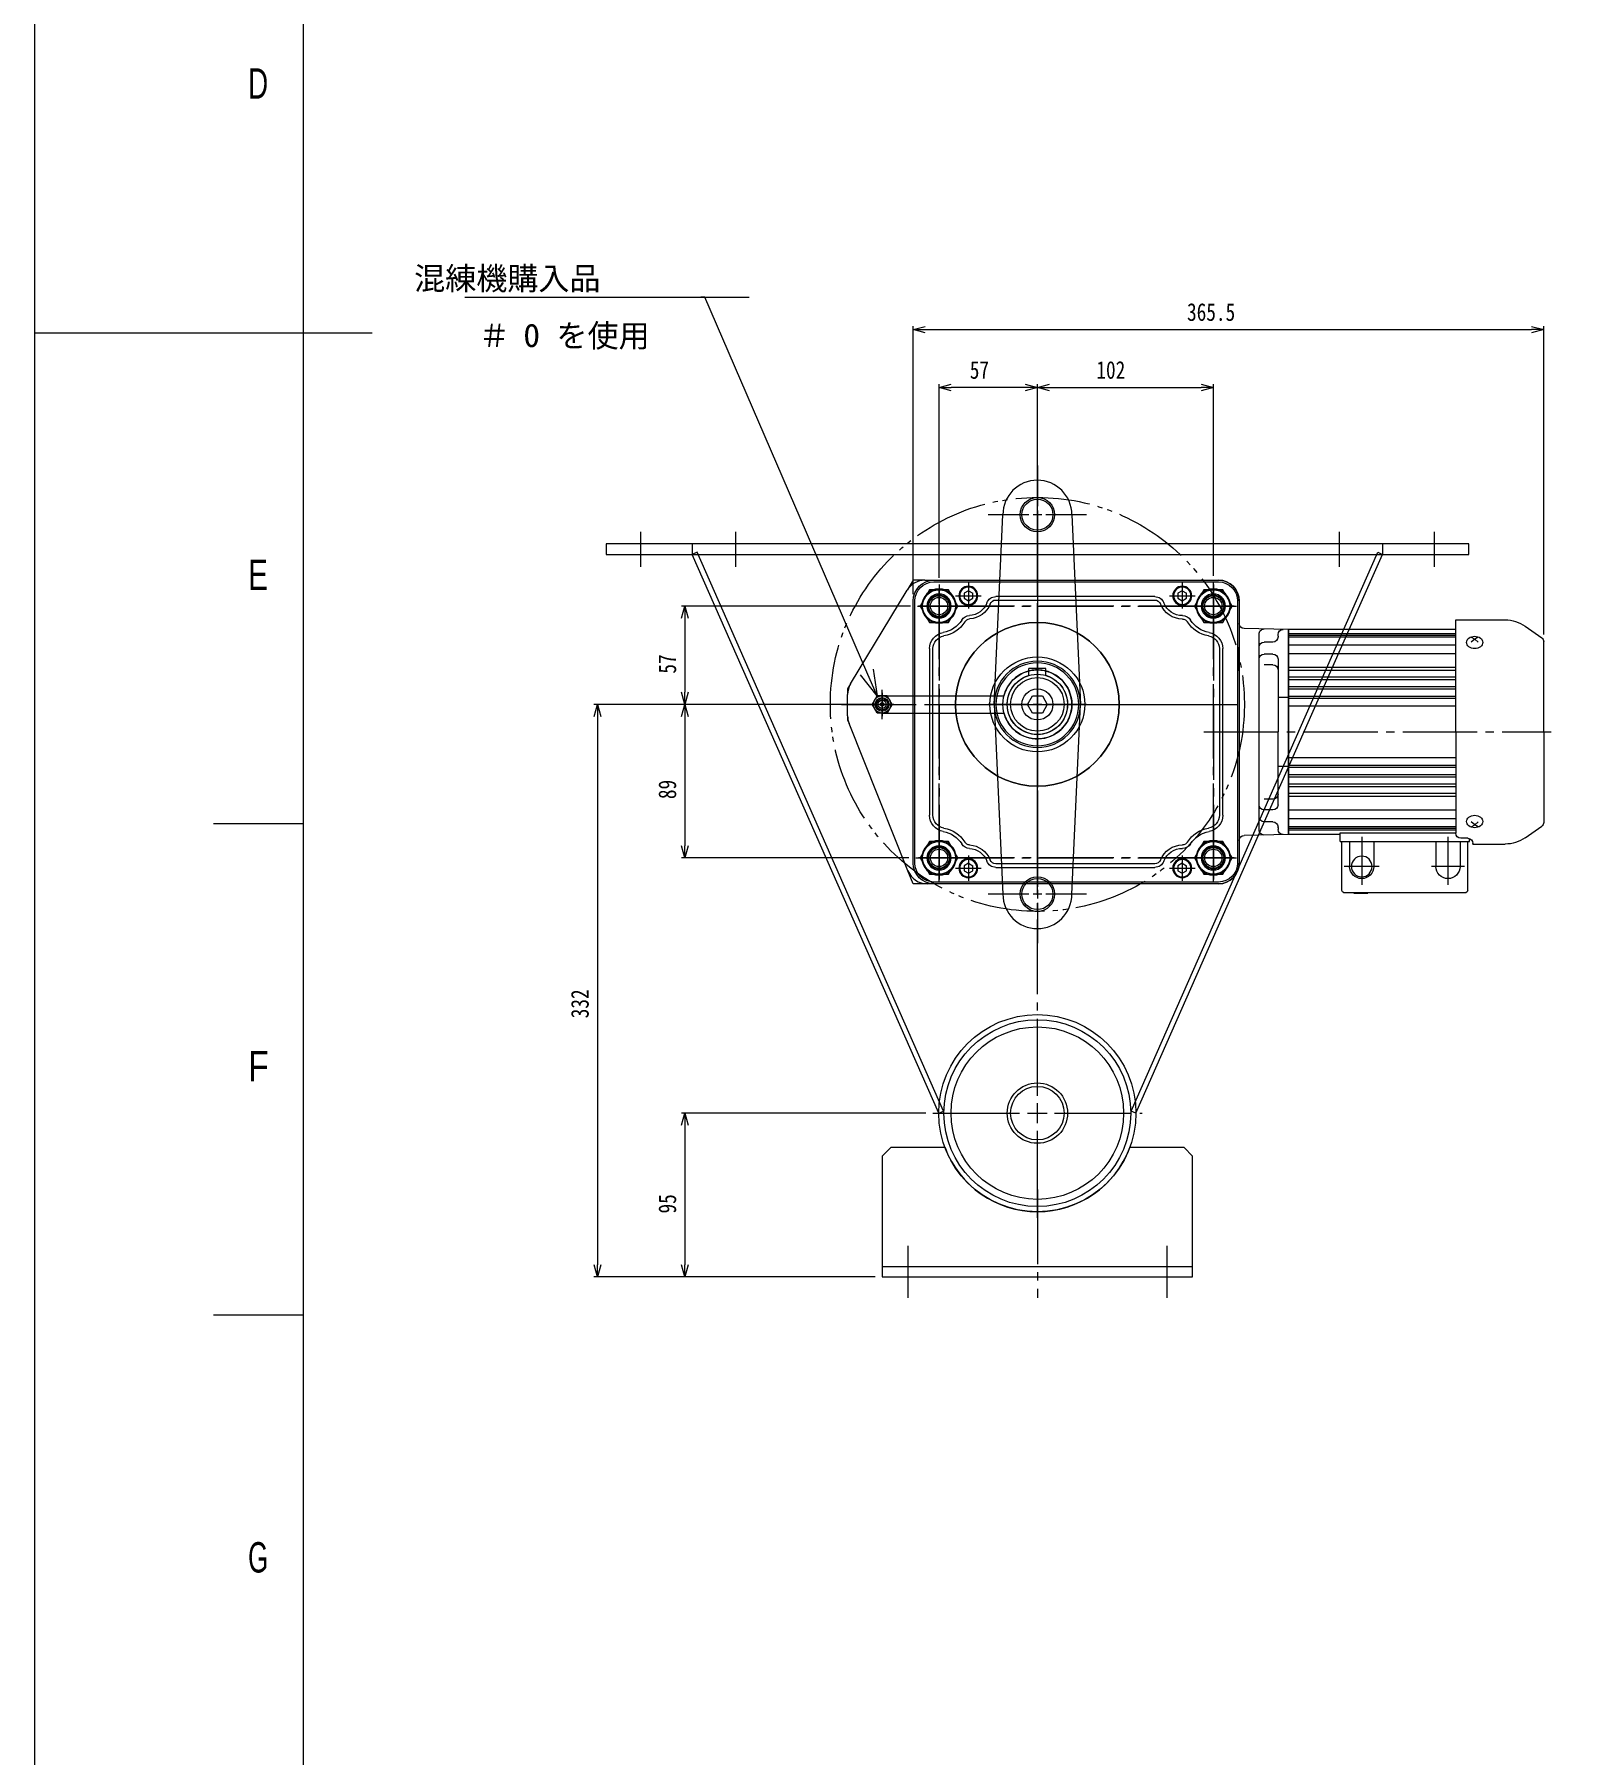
# Model space of a CAD drawing. Units: millimetres at full size. Extents: x -24503 to 24503, y -7436 to 7436.
# Drawn here: x 13235 to 14136, y 731 to 1728 of the extents above; entities that cross this region are included whole.
import ezdxf
from ezdxf.enums import TextEntityAlignment as Align

# ---------------------------------------------------------------- set-up
doc = ezdxf.new("R2010")
doc.units = ezdxf.units.MM
doc.header["$LTSCALE"] = 4.8
doc.linetypes.add('CHAIN2', pattern=[12, 9, -1, 1, -1])
doc.linetypes.add('DOUBLE_CHAIN2', pattern=[12.8, 9, -1, 0.6, -0.6, 0.6, -1])
for name, color, linetype, lineweight in [('0-2_08_DIM', 3, 'Continuous', 9), ('0-3_06_PHANTOM', 7, 'DOUBLE_CHAIN2', 9), ('0-4_0', 2, 'Continuous', 9), ('0-8_10_DRAFT', 1, 'Continuous', 9), ('0-A_10_補助線', 1, 'Continuous', 9), ('0-C_01_外形線', 134, 'Continuous', 9), ('0-D_03_かくれ線', 5, 'Continuous', 9), ('0-F_04_中心線', 4, 'CHAIN2', 9), ('1-0_02_細線', 6, 'Continuous', 9), ('1-1_Defpoints', 134, 'Continuous', 9), ('1-2_99_図枠', 134, 'Continuous', 9), ('1-3_07_寸法線', 3, 'Continuous', 9)]:
    doc.layers.add(name, color=color, linetype=linetype, lineweight=lineweight)
doc.styles.add('ＭＳ ゴシック', font='')
doc.styles.add('ＭＳ Ｐゴシック', font='')
doc.styles.get('ＭＳ ゴシック').set_extended_font_data('MS Gothic')
doc.styles.get('ＭＳ Ｐゴシック').set_extended_font_data('MS PGothic')

# ---------------------------------------------------------------- blocks, each defined once
blk = doc.blocks.new('U2028')
at = {"layer": '0-F_04_中心線'}
for p, q in [((0, 1.3), (0, 10)), ((-10, 0), (-1.3, 0)), ((1.3, 0), (10, 0)), ((0, -10), (0, -1.3))]:
    blk.add_line(p, q, dxfattribs=at)
at = {"layer": '0-F_04_中心線', "linetype": 'Continuous'}
for p, q in [((-0.65, 0), (0.65, 0)), ((0, -0.65), (0, 0.65))]:
    blk.add_line(p, q, dxfattribs=at)
blk = doc.blocks.new('U2029')
at = {"layer": '0-F_04_中心線'}
for p, q in [((0, 1.3), (0, 10)), ((-10, 0), (-1.3, 0)), ((1.3, 0), (10, 0)), ((0, -10), (0, -1.3))]:
    blk.add_line(p, q, dxfattribs=at)
at = {"layer": '0-F_04_中心線', "linetype": 'Continuous'}
for p, q in [((-0.65, 0), (0.65, 0)), ((0, -0.65), (0, 0.65))]:
    blk.add_line(p, q, dxfattribs=at)
blk = doc.blocks.new('U2030')
at = {"layer": '0-F_04_中心線'}
for p, q in [((0, 1.3), (0, 10)), ((-10, 0), (-1.3, 0)), ((1.3, 0), (10, 0)), ((0, -10), (0, -1.3))]:
    blk.add_line(p, q, dxfattribs=at)
at = {"layer": '0-F_04_中心線', "linetype": 'Continuous'}
for p, q in [((-0.65, 0), (0.65, 0)), ((0, -0.65), (0, 0.65))]:
    blk.add_line(p, q, dxfattribs=at)
blk = doc.blocks.new('U2032')
at = {"layer": '0-F_04_中心線'}
for p, q in [((0, 1.3), (0, 10)), ((-10, 0), (-1.3, 0)), ((1.3, 0), (10, 0)), ((0, -10), (0, -1.3))]:
    blk.add_line(p, q, dxfattribs=at)
at = {"layer": '0-F_04_中心線', "linetype": 'Continuous'}
for p, q in [((-0.65, 0), (0.65, 0)), ((0, -0.65), (0, 0.65))]:
    blk.add_line(p, q, dxfattribs=at)
blk = doc.blocks.new('U2031')
at = {"layer": '0-F_04_中心線'}
for p, q in [((0, 4), (0, 60.5)), ((-60.5, 0), (-4, 0)), ((4, 0), (105.5, 0)), ((0, -92.5), (0, -4))]:
    blk.add_line(p, q, dxfattribs=at)
at = {"layer": '0-F_04_中心線', "linetype": 'Continuous'}
for p, q in [((-2, 0), (2, 0)), ((0, -2), (0, 2))]:
    blk.add_line(p, q, dxfattribs=at)
blk = doc.blocks.new('U2040')
at = {"layer": '0-F_04_中心線'}
for p, q in [((0, 11.43), (0, 333.5)), ((-60.65, 0), (-11.43, 0)), ((11.43, 0), (60.65, 0)), ((0, -60.65), (0, -11.43))]:
    blk.add_line(p, q, dxfattribs=at)
at = {"layer": '0-F_04_中心線', "linetype": 'Continuous'}
for p, q in [((-5.715, 0), (5.715, 0)), ((0, -5.715), (0, 5.715))]:
    blk.add_line(p, q, dxfattribs=at)
blk = doc.blocks.new('U2039')
at = {"layer": '0-4_0', "color": 134, "linetype": 'CHAIN2'}
for p, q in [((0, 2), (0, 13.5)), ((-13.5, 0), (-2, 0)), ((2, 0), (13.5, 0)), ((0, -13.5), (0, -2))]:
    blk.add_line(p, q, dxfattribs=at)
at = {"layer": '0-4_0', "color": 134}
for p, q in [((-1, 0), (1, 0)), ((0, -1), (0, 1))]:
    blk.add_line(p, q, dxfattribs=at)
blk = doc.blocks.new('U2042')
at = {"layer": '0-4_0', "color": 134, "linetype": 'CHAIN2'}
for p, q in [((0, 2), (0, 13.5)), ((-13.5, 0), (-2, 0)), ((2, 0), (13.5, 0)), ((0, -13.5), (0, -2))]:
    blk.add_line(p, q, dxfattribs=at)
at = {"layer": '0-4_0', "color": 134}
for p, q in [((-1, 0), (1, 0)), ((0, -1), (0, 1))]:
    blk.add_line(p, q, dxfattribs=at)
blk = doc.blocks.new('U2043')
at = {"layer": '0-4_0', "color": 134, "linetype": 'CHAIN2'}
for p, q in [((0, 2), (0, 13.5)), ((-13.5, 0), (-2, 0)), ((2, 0), (13.5, 0)), ((0, -13.5), (0, -2))]:
    blk.add_line(p, q, dxfattribs=at)
at = {"layer": '0-4_0', "color": 134}
for p, q in [((-1, 0), (1, 0)), ((0, -1), (0, 1))]:
    blk.add_line(p, q, dxfattribs=at)
blk = doc.blocks.new('U2035')
at = {"layer": '0-F_04_中心線'}
for p, q in [((0, 15.52), (0, 75.5)), ((-113.5, 0), (-15.52, 0)), ((15.52, 0), (120.5, 0)), ((0, -107.5), (0, -15.52))]:
    blk.add_line(p, q, dxfattribs=at)
at = {"layer": '0-F_04_中心線', "linetype": 'Continuous'}
for p, q in [((-7.76, 0), (7.76, 0)), ((0, -7.76), (0, 7.76))]:
    blk.add_line(p, q, dxfattribs=at)
blk = doc.blocks.new('U2036')
at = {"layer": '0-F_04_中心線'}
for p, q in [((0, 1.3), (0, 10)), ((-10, 0), (-1.3, 0)), ((1.3, 0), (10, 0)), ((0, -10), (0, -1.3))]:
    blk.add_line(p, q, dxfattribs=at)
at = {"layer": '0-F_04_中心線', "linetype": 'Continuous'}
for p, q in [((-0.65, 0), (0.65, 0)), ((0, -0.65), (0, 0.65))]:
    blk.add_line(p, q, dxfattribs=at)
blk = doc.blocks.new('U2038')
at = {"layer": '0-F_04_中心線'}
for p, q in [((0, 1.3), (0, 10)), ((-10, 0), (-1.3, 0)), ((1.3, 0), (10, 0)), ((0, -10), (0, -1.3))]:
    blk.add_line(p, q, dxfattribs=at)
at = {"layer": '0-F_04_中心線', "linetype": 'Continuous'}
for p, q in [((-0.65, 0), (0.65, 0)), ((0, -0.65), (0, 0.65))]:
    blk.add_line(p, q, dxfattribs=at)
blk = doc.blocks.new('U2033')
at = {"layer": '0-F_04_中心線'}
for p, q in [((0, 1.3), (0, 10)), ((-10, 0), (-1.3, 0)), ((1.3, 0), (10, 0)), ((0, -10), (0, -1.3))]:
    blk.add_line(p, q, dxfattribs=at)
at = {"layer": '0-F_04_中心線', "linetype": 'Continuous'}
for p, q in [((-0.65, 0), (0.65, 0)), ((0, -0.65), (0, 0.65))]:
    blk.add_line(p, q, dxfattribs=at)
blk = doc.blocks.new('U2034')
at = {"layer": '0-F_04_中心線'}
for p, q in [((0, 1.3), (0, 10)), ((-10, 0), (-1.3, 0)), ((1.3, 0), (10, 0)), ((0, -10), (0, -1.3))]:
    blk.add_line(p, q, dxfattribs=at)
at = {"layer": '0-F_04_中心線', "linetype": 'Continuous'}
for p, q in [((-0.65, 0), (0.65, 0)), ((0, -0.65), (0, 0.65))]:
    blk.add_line(p, q, dxfattribs=at)
blk = doc.blocks.new('U2037')
at = {"layer": '0-F_04_中心線'}
for p, q in [((-8.5, 0), (-1, 0)), ((0, 1), (0, 8.5)), ((1, 0), (8.5, 0)), ((0, -8.5), (0, -1))]:
    blk.add_line(p, q, dxfattribs=at)
at = {"layer": '0-F_04_中心線', "linetype": 'Continuous'}
for p, q in [((-0.5, 0), (0.5, 0)), ((0, -0.5), (0, 0.5))]:
    blk.add_line(p, q, dxfattribs=at)
blk = doc.blocks.new('U2052')
at = {"layer": '0-F_04_中心線'}
for p, q in [((0, 15.52), (0, 75.5)), ((-113.5, 0), (-15.52, 0)), ((15.52, 0), (120.5, 0)), ((0, -107.5), (0, -15.52))]:
    blk.add_line(p, q, dxfattribs=at)
at = {"layer": '0-F_04_中心線', "linetype": 'Continuous'}
for p, q in [((-7.76, 0), (7.76, 0)), ((0, -7.76), (0, 7.76))]:
    blk.add_line(p, q, dxfattribs=at)
blk = doc.blocks.new('U2044')
at = {"layer": '0-F_04_中心線'}
for p, q in [((0, 1.3), (0, 10)), ((-10, 0), (-1.3, 0)), ((1.3, 0), (10, 0)), ((0, -10), (0, -1.3))]:
    blk.add_line(p, q, dxfattribs=at)
at = {"layer": '0-F_04_中心線', "linetype": 'Continuous'}
for p, q in [((-0.65, 0), (0.65, 0)), ((0, -0.65), (0, 0.65))]:
    blk.add_line(p, q, dxfattribs=at)
blk = doc.blocks.new('U2049')
at = {"layer": '0-F_04_中心線'}
for p, q in [((0, 1.3), (0, 10)), ((-10, 0), (-1.3, 0)), ((1.3, 0), (10, 0)), ((0, -10), (0, -1.3))]:
    blk.add_line(p, q, dxfattribs=at)
at = {"layer": '0-F_04_中心線', "linetype": 'Continuous'}
for p, q in [((-0.65, 0), (0.65, 0)), ((0, -0.65), (0, 0.65))]:
    blk.add_line(p, q, dxfattribs=at)
blk = doc.blocks.new('U2050')
at = {"layer": '0-F_04_中心線'}
for p, q in [((0, 1.3), (0, 10)), ((-10, 0), (-1.3, 0)), ((1.3, 0), (10, 0)), ((0, -10), (0, -1.3))]:
    blk.add_line(p, q, dxfattribs=at)
at = {"layer": '0-F_04_中心線', "linetype": 'Continuous'}
for p, q in [((-0.65, 0), (0.65, 0)), ((0, -0.65), (0, 0.65))]:
    blk.add_line(p, q, dxfattribs=at)
blk = doc.blocks.new('U2051')
at = {"layer": '0-F_04_中心線'}
for p, q in [((0, 1.3), (0, 10)), ((-10, 0), (-1.3, 0)), ((1.3, 0), (10, 0)), ((0, -10), (0, -1.3))]:
    blk.add_line(p, q, dxfattribs=at)
at = {"layer": '0-F_04_中心線', "linetype": 'Continuous'}
for p, q in [((-0.65, 0), (0.65, 0)), ((0, -0.65), (0, 0.65))]:
    blk.add_line(p, q, dxfattribs=at)
blk = doc.blocks.new('U2048')
at = {"layer": '0-F_04_中心線'}
for p, q in [((-8.5, 0), (-1, 0)), ((0, 1), (0, 8.5)), ((1, 0), (8.5, 0)), ((0, -8.5), (0, -1))]:
    blk.add_line(p, q, dxfattribs=at)
at = {"layer": '0-F_04_中心線', "linetype": 'Continuous'}
for p, q in [((-0.5, 0), (0.5, 0)), ((0, -0.5), (0, 0.5))]:
    blk.add_line(p, q, dxfattribs=at)
blk = doc.blocks.new('U2047')
at = {"layer": '0-F_04_中心線'}
for p, q in [((0, 5), (0, 28.5)), ((-28.5, 0), (-5, 0)), ((5, 0), (28.5, 0)), ((0, -28.5), (0, -5))]:
    blk.add_line(p, q, dxfattribs=at)
at = {"layer": '0-F_04_中心線', "linetype": 'Continuous'}
for p, q in [((-2.5, 0), (2.5, 0)), ((0, -2.5), (0, 2.5))]:
    blk.add_line(p, q, dxfattribs=at)
blk = doc.blocks.new('U2045')
at = {"layer": '0-F_04_中心線'}
for p, q in [((0, 5), (0, 108.5)), ((-28.5, 0), (-5, 0)), ((5, 0), (28.5, 0)), ((0, -108.5), (0, -5))]:
    blk.add_line(p, q, dxfattribs=at)
at = {"layer": '0-F_04_中心線', "linetype": 'Continuous'}
for p, q in [((-2.5, 0), (2.5, 0)), ((0, -2.5), (0, 2.5))]:
    blk.add_line(p, q, dxfattribs=at)
blk = doc.blocks.new('U2046')
at = {"layer": '0-F_04_中心線'}
for p, q in [((0, 5), (0, 28.5)), ((-28.5, 0), (-5, 0)), ((5, 0), (28.5, 0)), ((0, -28.5), (0, -5))]:
    blk.add_line(p, q, dxfattribs=at)
at = {"layer": '0-F_04_中心線', "linetype": 'Continuous'}
for p, q in [((-2.5, 0), (2.5, 0)), ((0, -2.5), (0, 2.5))]:
    blk.add_line(p, q, dxfattribs=at)
blk = doc.blocks.new('U2041')
at = {"layer": '0-F_04_中心線'}
for p, q in [((0, 15.52), (0, 75.5)), ((-113.5, 0), (-15.52, 0)), ((15.52, 0), (120.5, 0)), ((0, -107.5), (0, -15.52))]:
    blk.add_line(p, q, dxfattribs=at)
at = {"layer": '0-F_04_中心線', "linetype": 'Continuous'}
for p, q in [((-7.76, 0), (7.76, 0)), ((0, -7.76), (0, 7.76))]:
    blk.add_line(p, q, dxfattribs=at)
blk = doc.blocks.new('U2053')
at = {"layer": '0-F_04_中心線'}
for p, q in [((0, 1.3), (0, 10)), ((-10, 0), (-1.3, 0)), ((1.3, 0), (10, 0)), ((0, -10), (0, -1.3))]:
    blk.add_line(p, q, dxfattribs=at)
at = {"layer": '0-F_04_中心線', "linetype": 'Continuous'}
for p, q in [((-0.65, 0), (0.65, 0)), ((0, -0.65), (0, 0.65))]:
    blk.add_line(p, q, dxfattribs=at)
blk = doc.blocks.new('U2054')
at = {"layer": '0-F_04_中心線'}
for p, q in [((0, 1.3), (0, 10)), ((-10, 0), (-1.3, 0)), ((1.3, 0), (10, 0)), ((0, -10), (0, -1.3))]:
    blk.add_line(p, q, dxfattribs=at)
at = {"layer": '0-F_04_中心線', "linetype": 'Continuous'}
for p, q in [((-0.65, 0), (0.65, 0)), ((0, -0.65), (0, 0.65))]:
    blk.add_line(p, q, dxfattribs=at)
blk = doc.blocks.new('U2055')
at = {"layer": '0-F_04_中心線'}
for p, q in [((0, 1.3), (0, 10)), ((-10, 0), (-1.3, 0)), ((1.3, 0), (10, 0)), ((0, -10), (0, -1.3))]:
    blk.add_line(p, q, dxfattribs=at)
at = {"layer": '0-F_04_中心線', "linetype": 'Continuous'}
for p, q in [((-0.65, 0), (0.65, 0)), ((0, -0.65), (0, 0.65))]:
    blk.add_line(p, q, dxfattribs=at)
blk = doc.blocks.new('U2056')
at = {"layer": '0-F_04_中心線'}
for p, q in [((0, 1.3), (0, 10)), ((-10, 0), (-1.3, 0)), ((1.3, 0), (10, 0)), ((0, -10), (0, -1.3))]:
    blk.add_line(p, q, dxfattribs=at)
at = {"layer": '0-F_04_中心線', "linetype": 'Continuous'}
for p, q in [((-0.65, 0), (0.65, 0)), ((0, -0.65), (0, 0.65))]:
    blk.add_line(p, q, dxfattribs=at)
blk = doc.blocks.new('GM-SHYF-RH 0.4kW、1／160、＊＊V、60Hza_1')
at = {"layer": '0-4_0'}
for p, q in [((60, 72), (-105, 72)), ((60, 71), (-105, 71)), ((-117, 60), (-117, -92)), ((-116, 60), (-116, -92)), ((-84, 65.886), (-86.5, 64.443)), ((-86.5, 61.556), (-86.5, 64.443)), ((-84, 60.113), (-86.5, 61.556)), ((-84, 65.886), (-81.5, 64.443)), ((-81.5, 61.556), (-84, 60.113)), ((-81.5, 64.443), (-81.5, 61.556)), ((-68.094, 62.5), (24.094, 62.5)), ((24.094, 60.5), (-68.094, 60.5)), ((40, 65.886), (37.5, 64.443)), ((37.5, 61.556), (37.5, 64.443)), ((40, 60.113), (37.5, 61.556)), ((40, 65.886), (42.5, 64.443)), ((42.5, 61.556), (40, 60.113)), ((42.5, 64.443), (42.5, 61.556)), ((71, -92), (71, 60)), ((72, -92), (72, 60)), ((-282.666, 45.383), (-292.392, 38.573)), ((-242.5, 49), (-271.194, 49)), ((-242.5, -16), (-242.5, 49)), ((-242.5, 43.5), (-145.5, 43.5)), ((-242.5, 41), (-145.5, 41)), ((-242.5, 40), (-145.5, 40)), ((-175.5, 43.5), (-145.5, 43.5)), ((-145.5, 43.483), (-119.948, 43.937)), ((-145.5, -16), (-145.5, 43.5)), ((-145.5, 43.5), (-145.5, -16)), ((-139.5, 39.5), (-139.5, 40.5)), ((-128.5, -72.739), (-128.5, 40.739)), ((-293.5, -16), (-293.5, 36.443)), ((-255.5, 38.916), (-253.5, 37.74)), ((-253.5, 37.74), (-255.5, 36.088)), ((-242.5, 39), (-145.5, 39)), ((-242.5, 34.316), (-145.5, 34.316)), ((-139.5, 39.5), (-139.5, 39.096)), ((-136.5, 36.096), (-131.5, 36.096)), ((-117, 19.446), (-117, 33.227)), ((-107.5, -64.322), (-107.5, 32.322)), ((-105.5, 32.322), (-105.5, -64.322)), ((60.5, -64.322), (60.5, 32.322)), ((62.5, 32.322), (62.5, -64.322)), ((-242.5, 29.366), (-145.5, 29.366)), ((-242.5, 21.319), (-145.5, 21.319)), ((-139.5, 26.185), (-139.5, -16)), ((-136.5, 29.185), (-131.5, 29.185)), ((-136.5, 23.001), (-131.5, 23.001)), ((5, 16.771), (5, 20.8)), ((-242.5, 19.715), (-145.5, 19.715)), ((-242.5, 15.751), (-145.5, 15.751)), ((-242.5, 14.283), (-145.5, 14.283)), ((-242.5, 10.192), (-145.5, 10.192)), ((-242.5, 8.83), (-145.5, 8.83)), ((-242.5, 4.64), (-145.5, 4.64)), ((-242.5, 3.373), (-145.5, 3.373)), ((-145.5, 4), (-139.5, 4)), ((-242.5, -1), (-145.5, -1)), ((-293.5, -16), (-293.5, -68.443)), ((-242.5, -16), (-242.5, -74.619)), ((-145.5, -16), (-145.5, -75.5)), ((-145.5, -75.5), (-145.5, -16)), ((-139.5, -58.185), (-139.5, -16)), ((-242.5, -31), (-145.5, -31)), ((-242.5, -35.373), (-145.5, -35.373)), ((-242.5, -36.639), (-145.5, -36.639)), ((-145.5, -36), (-139.5, -36)), ((-242.5, -40.83), (-145.5, -40.83)), ((-242.5, -42.192), (-145.5, -42.192)), ((-242.5, -46.282), (-145.5, -46.282)), ((-242.5, -47.751), (-145.5, -47.751)), ((-242.5, -51.714), (-145.5, -51.714)), ((-242.5, -53.319), (-145.5, -53.319)), ((-136.5, -55.001), (-131.5, -55.001)), ((-117, -51.446), (-117, -65.226)), ((-253.5, -69.74), (-255.5, -68.087)), ((-255.5, -70.916), (-253.5, -69.74)), ((-242.5, -61.366), (-145.5, -61.366)), ((-242.5, -66.315), (-145.5, -66.315)), ((-136.5, -61.185), (-131.5, -61.185)), ((-136.5, -68.096), (-131.5, -68.096)), ((-282.666, -77.383), (-292.392, -70.573)), ((-250.5, -79.5), (-250.5, -77.791)), ((-175.5, -79.5), (-250.5, -79.5)), ((-249.5, -77.619), (-245.5, -77.619)), ((-249.5, -108), (-249.5, -79.5)), ((-245, -79.5), (-245, -94)), ((-242.5, -71), (-145.5, -71)), ((-242.5, -72), (-145.5, -72)), ((-242.5, -73), (-145.5, -73)), ((-175.5, -74.5), (-242.5, -74.5)), ((-231, -79.5), (-231, -94)), ((-195, -79.5), (-195, -94)), ((-181, -79.5), (-181, -94)), ((-176.5, -108), (-176.5, -79.5)), ((-175.5, -79.5), (-175.5, -74.5)), ((-175.5, -75.5), (-145.5, -75.5)), ((-145.5, -75.482), (-119.948, -75.937)), ((-139.5, -71.5), (-139.5, -71.096)), ((-139.5, -71.5), (-139.5, -71.096)), ((-139.5, -71.5), (-139.5, -72.5)), ((-252.5, -81), (-271.194, -81)), ((-252.5, -81), (-252.5, -80.619)), ((-84, -92.114), (-86.5, -93.557)), ((-86.5, -96.444), (-86.5, -93.557)), ((-84, -97.887), (-86.5, -96.444)), ((-84, -92.114), (-81.5, -93.557)), ((-81.5, -96.444), (-84, -97.887)), ((-81.5, -93.557), (-81.5, -96.444)), ((-68.094, -92.5), (24.094, -92.5)), ((24.094, -94.5), (-68.094, -94.5)), ((40, -92.114), (37.5, -93.557)), ((37.5, -96.444), (37.5, -93.557)), ((40, -97.887), (37.5, -96.444)), ((40, -92.114), (42.5, -93.557)), ((42.5, -96.444), (40, -97.887)), ((42.5, -93.557), (42.5, -96.444)), ((-177.5, -109), (-248.5, -109)), ((-191.5, -109), (-191.5, -109.5)), ((-183.5, -109.5), (-191.5, -109.5)), ((-186, -109), (-186, -109.5)), ((-183.5, -109), (-183.5, -109.5)), ((-105, -103), (60, -103)), ((-105, -104), (60, -104))]:
    blk.add_line(p, q, dxfattribs=at)
at = {"layer": '0-4_0', "linetype": 'CHAIN2'}
for p, q in [((-84, 70.384), (-84, 55.615)), ((40, 70.384), (40, 55.615)), ((-102, 69.465), (-102, 44.535)), ((-76.615, 63), (-91.385, 63)), ((0, 65.361), (0, -65.361)), ((47.385, 63), (32.615, 63)), ((57, 69.465), (57, 44.535)), ((-89.535, 57), (-114.465, 57)), ((69.465, 57), (44.535, 57)), ((65.361, 0), (-65.361, 0)), ((-96.56, -16), (-297.811, -16)), ((-238, -76.716), (-238, -104.695)), ((-188, -76.716), (-188, -104.695)), ((-102, -76.535), (-102, -101.465)), ((57, -76.535), (57, -101.465)), ((-89.535, -89), (-114.465, -89)), ((-84, -87.616), (-84, -102.385)), ((40, -87.616), (40, -102.385)), ((69.465, -89), (44.535, -89)), ((-247.595, -94), (-228.406, -94)), ((-198.187, -94), (-177.813, -94)), ((-76.615, -95), (-91.385, -95)), ((47.385, -95), (32.615, -95))]:
    blk.add_line(p, q, dxfattribs=at)
at = {"layer": '0-4_0'}
for points in [[(-248.8, 35.924), (-248.891, 36.627), (-249.158, 37.303), (-249.592, 37.926), (-250.177, 38.472), (-250.889, 38.92), (-251.702, 39.253), (-252.583, 39.458), (-253.5, 39.527), (-254.417, 39.458), (-255.299, 39.253), (-256.111, 38.92), (-256.824, 38.472), (-257.408, 37.926), (-257.842, 37.303), (-258.11, 36.627), (-258.2, 35.924), (-258.11, 35.221), (-257.842, 34.545), (-257.408, 33.922), (-256.824, 33.376), (-256.111, 32.928), (-255.299, 32.595), (-254.417, 32.39), (-253.5, 32.32), (-252.583, 32.39), (-251.702, 32.595), (-250.889, 32.928), (-250.177, 33.376), (-249.592, 33.922), (-249.158, 34.545), (-248.891, 35.221)], [(-248.8, -67.923), (-248.891, -67.22), (-249.158, -66.544), (-249.592, -65.922), (-250.177, -65.375), (-250.889, -64.927), (-251.702, -64.594), (-252.583, -64.389), (-253.5, -64.32), (-254.417, -64.389), (-255.299, -64.594), (-256.111, -64.927), (-256.824, -65.375), (-257.408, -65.922), (-257.842, -66.544), (-258.11, -67.22), (-258.2, -67.923), (-258.11, -68.626), (-257.842, -69.302), (-257.408, -69.925), (-256.824, -70.471), (-256.111, -70.919), (-255.299, -71.252), (-254.417, -71.457), (-253.5, -71.527), (-252.583, -71.457), (-251.702, -71.252), (-250.889, -70.919), (-250.177, -70.471), (-249.592, -69.925), (-249.158, -69.302), (-248.891, -68.626)]]:
    blk.add_lwpolyline(points, close=True, dxfattribs=at)
for points in [[(-251.5, 38.916), (-253.5, 37.74), (-251.5, 36.088)], [(-5, 16.771), (-5, 20.8), (5, 20.8)], [(-251.5, -70.916), (-253.5, -69.74), (-251.5, -68.087)]]:
    blk.add_lwpolyline(points, dxfattribs=at)
for centre, radius in [((-102, 57), 10), ((-102, 57), 7), ((-84, 63), 5.5), ((-84, 63), 5), ((40, 63), 5.5), ((40, 63), 5), ((57, 57), 10), ((57, 57), 7), ((0, 0), 47.5), ((0, 0), 24), ((-102, -89), 10), ((57, -89), 10), ((-188, -94), 6), ((-102, -89), 7), ((-84, -95), 5.5), ((40, -95), 5.5), ((57, -89), 7), ((-84, -95), 5), ((40, -95), 5)]:
    blk.add_circle(centre, radius, dxfattribs=at)
for centre, radius, start, end in [((-105, 60), 12, 90, 180), ((-105, 60), 11, 90, 180), ((60, 60), 12, 0, 90), ((60, 60), 11, 0, 90), ((-68.094, 57), 5.5, 90, 159.3338), ((-68.094, 57), 3.5, 90, 159.3338), ((24.094, 57), 5.5, 20.6662, 90), ((24.094, 57), 3.5, 20.6662, 90), ((-84.111, 46), 5.5, 89.62489, 148.41203), ((-84, 63), 13.5, 269.62489, 339.3338), ((-84, 63), 11.5, 269.62489, 339.3338), ((40, 63), 13.5, 200.6662, 266.95528), ((40, 63), 11.5, 200.6662, 266.95528), ((39.097, 46.024), 5.5, 31.5123, 86.95528), ((-271.194, 29), 20, 90, 125), ((-142.5, 40.5), 3, 0, 90), ((-131.5, 40.739), 3, 0, 90.98117), ((-120, 46.937), 3, 271, 0), ((-98, 32.322), 9.5, 99.2069, 180), ((-102, 57), 15.5, 279.2069, 328.41203), ((-102, 57), 17.5, 279.2069, 328.41203), ((-84.111, 46), 3.5, 89.62489, 148.41203), ((39.097, 46.024), 3.5, 31.5123, 86.95528), ((57, 57), 17.5, 211.5123, 260.7931), ((57, 57), 15.5, 211.5123, 260.7931), ((53, 32.322), 9.5, 0, 80.7931), ((-290.9, 36.443), 2.6, 125, 180), ((-136.5, 39.096), 3, 180, 270), ((-131.5, 33.096), 3, 0, 90), ((-98, 32.322), 7.5, 99.2069, 180), ((53, 32.322), 7.5, 0, 80.7931), ((-136.5, 26.185), 3, 90, 180), ((-136.5, 20.001), 3, 90, 180), ((-131.5, 26.185), 3, 0, 90), ((0, 0), 17.5, 106.60155, 73.39845), ((-136.5, -52.001), 3, 180, 270), ((-136.5, -58.185), 3, 180, 270), ((-131.5, -58.185), 3, 270, 0), ((-290.9, -68.443), 2.6, 180, 235), ((-136.5, -71.096), 3, 90, 180), ((-131.5, -65.096), 3, 270, 0), ((-98, -64.322), 9.5, 180, 260.7931), ((-98, -64.322), 7.5, 180, 260.7931), ((53, -64.322), 7.5, 279.2069, 0), ((53, -64.322), 9.5, 279.2069, 0), ((-271.194, -61), 20, 235, 270), ((-249.5, -80.619), 3, 90, 180), ((-245.5, -74.619), 3, 270, 0), ((-142.5, -72.5), 3, 270, 0), ((-131.5, -72.739), 3, 269.01883, 0), ((-120, -78.937), 3, 0, 89), ((-102, -89), 15.5, 31.58598, 80.7931), ((-102, -89), 17.5, 31.58598, 80.7931), ((57, -89), 17.5, 99.2069, 148.48976), ((57, -89), 15.5, 99.2069, 148.48976), ((-84.111, -78.001), 5.5, 211.58598, 270.37383), ((-84.111, -78.001), 3.5, 211.58598, 270.37383), ((-84, -95), 13.5, 20.66844, 90.37383), ((-84, -95), 11.5, 20.66844, 90.37383), ((40, -95), 13.5, 93.04605, 159.33156), ((40, -95), 11.5, 93.04605, 159.33156), ((39.097, -78.024), 3.5, 273.04605, 328.48976), ((39.097, -78.024), 5.5, 273.04605, 328.48976), ((-238, -94), 7, 180, 0), ((-188, -94), 7, 180, 0), ((-105, -92), 12, 180, 270), ((-105, -92), 11, 180, 270), ((-68.094, -89), 5.5, 200.66844, 270), ((-68.094, -89), 3.5, 200.66844, 270), ((24.094, -89), 3.5, 270, 339.33156), ((24.094, -89), 5.5, 270, 339.33156), ((60, -92), 11, 270, 0), ((60, -92), 12, 270, 0), ((-248.5, -108), 1, 180, 270), ((-177.5, -108), 1, 270, 0)]:
    blk.add_arc(centre, radius, start, end, dxfattribs=at)
blk = doc.blocks.new('A$C35045EA2_1')
at = {"layer": '0-4_0', "color": 134, "linetype": 'CHAIN2'}
for p, q in [((0, -12), (0, 12)), ((-12, 0), (12, 0))]:
    blk.add_line(p, q, dxfattribs=at)
at = {"layer": '0-4_0', "color": 134}
blk.add_lwpolyline([(2.887, -5), (-2.887, -5), (-5.773, 0), (-2.887, 5), (2.887, 5), (5.773, 0)], close=True, dxfattribs=at)
blk.add_circle((0, 0), 9, dxfattribs=at)
at = {"layer": '0-8_10_DRAFT', "style": 'ＭＳ ゴシック', "width": 2}
blk.add_text('CS-M12', height=0.2199, dxfattribs=at).set_placement((-0.698, -0.465), align=Align.BOTTOM_LEFT)
blk = doc.blocks.new('A$C78E2109B_1')
at = {"layer": '0-4_0', "xscale": -1}
blk.add_blockref('GM-SHYF-RH 0.4kW、1／160、＊＊V、60Hza_1', (0, 0), dxfattribs=at)
at = {"layer": '0-4_0'}
blk.add_blockref('A$C35045EA2_1', (0, 0), dxfattribs=at)
blk = doc.blocks.new('U2068')
at = {"layer": '0-F_04_中心線'}
for p, q in [((0, 10), (0, 53.5)), ((-53.5, 0), (-10, 0)), ((10, 0), (53.5, 0)), ((0, -53.5), (0, -10))]:
    blk.add_line(p, q, dxfattribs=at)
at = {"layer": '0-F_04_中心線', "linetype": 'Continuous'}
for p, q in [((-5, 0), (5, 0)), ((0, -5), (0, 5))]:
    blk.add_line(p, q, dxfattribs=at)
blk = doc.blocks.new('U2346')
at = {"layer": '0-F_04_中心線'}
for p, q in [((0, 15.52), (0, 75.5)), ((-113.5, 0), (-15.52, 0)), ((15.52, 0), (120.5, 0)), ((0, -107.5), (0, -15.52))]:
    blk.add_line(p, q, dxfattribs=at)
at = {"layer": '0-F_04_中心線', "linetype": 'Continuous'}
for p, q in [((-7.76, 0), (7.76, 0)), ((0, -7.76), (0, 7.76))]:
    blk.add_line(p, q, dxfattribs=at)
blk = doc.blocks.new('U2347')
at = {"layer": '0-F_04_中心線'}
for p, q in [((0, 1.3), (0, 10)), ((-10, 0), (-1.3, 0)), ((1.3, 0), (10, 0)), ((0, -10), (0, -1.3))]:
    blk.add_line(p, q, dxfattribs=at)
at = {"layer": '0-F_04_中心線', "linetype": 'Continuous'}
for p, q in [((-0.65, 0), (0.65, 0)), ((0, -0.65), (0, 0.65))]:
    blk.add_line(p, q, dxfattribs=at)
blk = doc.blocks.new('U2343')
at = {"layer": '0-F_04_中心線'}
for p, q in [((0, 1.3), (0, 10)), ((-10, 0), (-1.3, 0)), ((1.3, 0), (10, 0)), ((0, -10), (0, -1.3))]:
    blk.add_line(p, q, dxfattribs=at)
at = {"layer": '0-F_04_中心線', "linetype": 'Continuous'}
for p, q in [((-0.65, 0), (0.65, 0)), ((0, -0.65), (0, 0.65))]:
    blk.add_line(p, q, dxfattribs=at)
blk = doc.blocks.new('U2344')
at = {"layer": '0-F_04_中心線'}
for p, q in [((0, 1.3), (0, 10)), ((-10, 0), (-1.3, 0)), ((1.3, 0), (10, 0)), ((0, -10), (0, -1.3))]:
    blk.add_line(p, q, dxfattribs=at)
at = {"layer": '0-F_04_中心線', "linetype": 'Continuous'}
for p, q in [((-0.65, 0), (0.65, 0)), ((0, -0.65), (0, 0.65))]:
    blk.add_line(p, q, dxfattribs=at)
blk = doc.blocks.new('U2345')
at = {"layer": '0-F_04_中心線'}
for p, q in [((0, 1.3), (0, 10)), ((-10, 0), (-1.3, 0)), ((1.3, 0), (10, 0)), ((0, -10), (0, -1.3))]:
    blk.add_line(p, q, dxfattribs=at)
at = {"layer": '0-F_04_中心線', "linetype": 'Continuous'}
for p, q in [((-0.65, 0), (0.65, 0)), ((0, -0.65), (0, 0.65))]:
    blk.add_line(p, q, dxfattribs=at)
blk = doc.blocks.new('U2342')
at = {"layer": '0-F_04_中心線'}
for p, q in [((-8.5, 0), (-1, 0)), ((0, 1), (0, 8.5)), ((1, 0), (8.5, 0)), ((0, -8.5), (0, -1))]:
    blk.add_line(p, q, dxfattribs=at)
at = {"layer": '0-F_04_中心線', "linetype": 'Continuous'}
for p, q in [((-0.5, 0), (0.5, 0)), ((0, -0.5), (0, 0.5))]:
    blk.add_line(p, q, dxfattribs=at)
blk = doc.blocks.new('U2339')
at = {"layer": '0-F_04_中心線'}
for p, q in [((0, 15.52), (0, 75.5)), ((-113.5, 0), (-15.52, 0)), ((15.52, 0), (120.5, 0)), ((0, -107.5), (0, -15.52))]:
    blk.add_line(p, q, dxfattribs=at)
at = {"layer": '0-F_04_中心線', "linetype": 'Continuous'}
for p, q in [((-7.76, 0), (7.76, 0)), ((0, -7.76), (0, 7.76))]:
    blk.add_line(p, q, dxfattribs=at)
blk = doc.blocks.new('U2340')
at = {"layer": '0-F_04_中心線'}
for p, q in [((0, 1.3), (0, 10)), ((-10, 0), (-1.3, 0)), ((1.3, 0), (10, 0)), ((0, -10), (0, -1.3))]:
    blk.add_line(p, q, dxfattribs=at)
at = {"layer": '0-F_04_中心線', "linetype": 'Continuous'}
for p, q in [((-0.65, 0), (0.65, 0)), ((0, -0.65), (0, 0.65))]:
    blk.add_line(p, q, dxfattribs=at)
blk = doc.blocks.new('U2341')
at = {"layer": '0-F_04_中心線'}
for p, q in [((0, 1.3), (0, 10)), ((-10, 0), (-1.3, 0)), ((1.3, 0), (10, 0)), ((0, -10), (0, -1.3))]:
    blk.add_line(p, q, dxfattribs=at)
at = {"layer": '0-F_04_中心線', "linetype": 'Continuous'}
for p, q in [((-0.65, 0), (0.65, 0)), ((0, -0.65), (0, 0.65))]:
    blk.add_line(p, q, dxfattribs=at)
blk = doc.blocks.new('U2348')
at = {"layer": '0-F_04_中心線'}
for p, q in [((0, 1.3), (0, 10)), ((-10, 0), (-1.3, 0)), ((1.3, 0), (10, 0)), ((0, -10), (0, -1.3))]:
    blk.add_line(p, q, dxfattribs=at)
at = {"layer": '0-F_04_中心線', "linetype": 'Continuous'}
for p, q in [((-0.65, 0), (0.65, 0)), ((0, -0.65), (0, 0.65))]:
    blk.add_line(p, q, dxfattribs=at)
blk = doc.blocks.new('U2338')
at = {"layer": '0-F_04_中心線'}
for p, q in [((0, 1.3), (0, 10)), ((-10, 0), (-1.3, 0)), ((1.3, 0), (10, 0)), ((0, -10), (0, -1.3))]:
    blk.add_line(p, q, dxfattribs=at)
at = {"layer": '0-F_04_中心線', "linetype": 'Continuous'}
for p, q in [((-0.65, 0), (0.65, 0)), ((0, -0.65), (0, 0.65))]:
    blk.add_line(p, q, dxfattribs=at)
blk = doc.blocks.new('_Open30')
at = {"layer": '0-2_08_DIM'}
blk.add_line((0, 0), (-1, 0), dxfattribs=at)
blk.add_lwpolyline([(-1, 0.26795), (0, 0), (-1, -0.26795)], dxfattribs=at)

msp = doc.modelspace()

# ---------------------------------------------------------------- linework, layer by layer
at = {"layer": '0-2_08_DIM', "color": 2}
msp.add_line((13484.66, 1575.458), (13649.408, 1575.458), dxfattribs=at)
msp.add_lwpolyline([(13717.596, 1358.189), (13623.62, 1575.458), (13621.46, 1575.458)], dxfattribs=at)
at = {"layer": '0-3_06_PHANTOM'}
msp.add_circle((13816.438, 1339.422), 120, dxfattribs=at)
at = {"layer": '0-4_0', "color": 134}
for p, q in [((13759.288, 1102.418), (13616.438, 1426.418)), ((13997.259, 1382.922), (14016.438, 1426.422)), ((13708.162, 1351.281), (13740.938, 1405.62)), ((13708.162, 1351.281), (13740.938, 1405.62)), ((13708.162, 1351.281), (13740.938, 1405.62)), ((13706.438, 1332.733), (13706.438, 1345.083)), ((13706.438, 1332.733), (13706.438, 1345.083)), ((13706.438, 1332.733), (13706.438, 1345.083)), ((13720.664, 1339.422), (13723.551, 1344.422)), ((13723.551, 1334.422), (13720.664, 1339.422)), ((13729.324, 1344.422), (13723.551, 1344.422)), ((13732.211, 1339.422), (13729.324, 1344.422)), ((13732.211, 1339.422), (13729.324, 1334.422)), ((13741.42, 1242.965), (13707.296, 1328.276)), ((13741.42, 1242.965), (13707.296, 1328.276)), ((13741.42, 1242.965), (13707.296, 1328.276)), ((13729.324, 1334.422), (13723.551, 1334.422)), ((13873.588, 1102.422), (13944.64, 1263.577))]:
    msp.add_line(p, q, dxfattribs=at)
msp.add_lwpolyline([(13566.438, 1426.422), (14066.438, 1426.422), (14066.438, 1432.422), (13566.438, 1432.422)], close=True, dxfattribs=at)
msp.add_lwpolyline([(13762.902, 1082.422), (13731.438, 1082.422), (13726.438, 1077.422), (13726.438, 1007.422), (13906.438, 1007.422), (13906.438, 1077.422), (13901.438, 1082.422), (13869.974, 1082.422)], dxfattribs=at)
for centre, radius in [((13759.438, 1396.422), 6.5), ((13918.438, 1396.422), 6.5), ((13726.438, 1339.422), 3.3), ((13726.438, 1339.422), 2.4), ((13726.438, 1339.422), 1.049), ((13759.438, 1250.422), 6.5), ((13918.438, 1250.422), 6.5), ((13816.438, 1102.422), 57.15), ((13816.438, 1102.422), 54.15), ((13816.438, 1102.422), 50), ((13816.438, 1102.422), 17.5), ((13816.438, 1102.422), 15.5)]:
    msp.add_circle(centre, radius, dxfattribs=at)
for centre, radius, start, end in [((13751.214, 1399.422), 12, 90, 148.90269), ((13751.214, 1399.422), 12, 90, 148.90269), ((13751.214, 1399.422), 12, 90, 148.90269), ((13718.438, 1345.083), 12, 148.90269, 180), ((13718.438, 1345.083), 12, 148.90269, 180), ((13718.438, 1345.083), 12, 148.90269, 180), ((13718.438, 1332.733), 12, 180, 201.80141), ((13718.438, 1332.733), 12, 180, 201.80141), ((13718.438, 1332.733), 12, 180, 201.80141), ((13752.562, 1247.422), 12, 201.80141, 270), ((13752.562, 1247.422), 12, 201.80141, 270), ((13752.562, 1247.422), 12, 201.80141, 270), ((13816.438, 1102.422), 57.15, 200.48464, 339.51536)]:
    msp.add_arc(centre, radius, start, end, dxfattribs=at)
at = {"layer": '0-A_10_補助線'}
for points in [[(13751.241, 1411.422), (13744.438, 1411.422), (13740.938, 1405.62)], [(13751.241, 1411.422), (13744.438, 1411.422), (13740.938, 1405.62)], [(13751.241, 1411.422), (13744.438, 1411.422), (13740.938, 1405.62)], [(13708.162, 1351.281), (13706.438, 1348.422), (13706.438, 1345.106)], [(13708.162, 1351.281), (13706.438, 1348.422), (13706.438, 1345.106)], [(13708.162, 1351.281), (13706.438, 1348.422), (13706.438, 1345.106)], [(13706.438, 1332.462), (13706.438, 1330.422), (13707.296, 1328.276)], [(13706.438, 1332.462), (13706.438, 1330.422), (13707.296, 1328.276)], [(13706.438, 1332.462), (13706.438, 1330.422), (13707.296, 1328.276)], [(13752.95, 1235.422), (13744.438, 1235.422), (13741.42, 1242.965)], [(13752.95, 1235.422), (13744.438, 1235.422), (13741.42, 1242.965)], [(13752.95, 1235.422), (13744.438, 1235.422), (13741.42, 1242.965)]]:
    msp.add_lwpolyline(points, dxfattribs=at)
at = {"layer": '0-C_01_外形線'}
for centre in [(13759.438, 1396.422), (13918.438, 1396.422), (13759.438, 1250.422), (13918.438, 1250.422)]:
    msp.add_circle(centre, 5.053, dxfattribs=at)
at = {"layer": '0-D_03_かくれ線'}
for p, q in [((13791.438, 1339.422), (13796.438, 1449.422)), ((13836.438, 1449.422), (13841.438, 1339.422)), ((13616.438, 1432.422), (13616.438, 1426.422)), ((14016.438, 1432.422), (14016.438, 1426.422)), ((13751.214, 1411.422), (13921.438, 1411.422)), ((13751.214, 1411.422), (13921.438, 1411.422)), ((13751.214, 1411.422), (13921.438, 1411.422)), ((13751.214, 1411.422), (13921.438, 1411.422)), ((13751.214, 1411.422), (13921.438, 1411.422)), ((13708.162, 1351.281), (13740.938, 1405.62)), ((13708.162, 1351.281), (13740.938, 1405.62)), ((13753.953, 1405.922), (13748.468, 1396.422)), ((13748.468, 1396.422), (13753.953, 1386.922)), ((13764.923, 1405.922), (13753.953, 1405.922)), ((13770.407, 1396.422), (13764.923, 1405.922)), ((13764.923, 1386.922), (13770.407, 1396.422)), ((13912.953, 1405.922), (13907.468, 1396.422)), ((13907.468, 1396.422), (13912.953, 1386.922)), ((13923.923, 1405.922), (13912.953, 1405.922)), ((13929.407, 1396.422), (13923.923, 1405.922)), ((13923.923, 1386.922), (13929.407, 1396.422)), ((13933.438, 1399.422), (13933.438, 1247.422)), ((13933.438, 1399.422), (13933.438, 1247.422)), ((13933.438, 1399.422), (13933.438, 1247.422)), ((13933.438, 1399.422), (13933.438, 1247.422)), ((13933.438, 1399.422), (13933.438, 1247.422)), ((13753.953, 1386.922), (13764.923, 1386.922)), ((13912.953, 1386.922), (13923.923, 1386.922)), ((13944.64, 1263.577), (13997.259, 1382.922)), ((13706.438, 1332.733), (13706.438, 1345.083)), ((13706.438, 1332.733), (13706.438, 1345.083)), ((13726.438, 1344.422), (13797.073, 1344.422)), ((13726.438, 1344.422), (13797.073, 1344.422)), ((13791.438, 1339.422), (13796.438, 1229.422)), ((13836.438, 1229.422), (13841.438, 1339.422)), ((13741.42, 1242.965), (13707.296, 1328.276)), ((13741.42, 1242.965), (13707.296, 1328.276)), ((13726.438, 1334.422), (13797.073, 1334.422)), ((13726.438, 1334.422), (13797.073, 1334.422)), ((13753.953, 1259.922), (13748.468, 1250.422)), ((13764.923, 1259.922), (13753.953, 1259.922)), ((13770.407, 1250.422), (13764.923, 1259.922)), ((13912.953, 1259.922), (13907.468, 1250.422)), ((13923.923, 1259.922), (13912.953, 1259.922)), ((13929.407, 1250.422), (13923.923, 1259.922)), ((13748.468, 1250.422), (13753.953, 1240.922)), ((13764.923, 1240.922), (13770.407, 1250.422)), ((13907.468, 1250.422), (13912.953, 1240.922)), ((13923.923, 1240.922), (13929.407, 1250.422)), ((13753.953, 1240.922), (13764.923, 1240.922)), ((13912.953, 1240.922), (13923.923, 1240.922)), ((13921.438, 1235.422), (13752.562, 1235.422)), ((13921.438, 1235.422), (13752.562, 1235.422)), ((13921.438, 1235.422), (13752.562, 1235.422)), ((13921.438, 1235.422), (13752.562, 1235.422)), ((13921.438, 1235.422), (13752.562, 1235.422)), ((13726.438, 1013.422), (13906.438, 1013.422))]:
    msp.add_line(p, q, dxfattribs=at)
for points in [[(13759.288, 1102.418), (13762.033, 1103.628), (13619.183, 1427.628), (13616.438, 1426.418)], [(13873.588, 1102.422), (13870.843, 1103.632), (14013.693, 1427.632), (14016.438, 1426.422)], [(13751.241, 1411.422), (13744.438, 1411.422), (13740.938, 1405.62)], [(13751.241, 1411.422), (13744.438, 1411.422), (13740.938, 1405.62)], [(13708.162, 1351.281), (13706.438, 1348.422), (13706.438, 1345.106)], [(13708.162, 1351.281), (13706.438, 1348.422), (13706.438, 1345.106)], [(13706.438, 1332.462), (13706.438, 1330.422), (13707.296, 1328.276)], [(13706.438, 1332.462), (13706.438, 1330.422), (13707.296, 1328.276)], [(13752.95, 1235.422), (13744.438, 1235.422), (13741.42, 1242.965)], [(13752.95, 1235.422), (13744.438, 1235.422), (13741.42, 1242.965)]]:
    msp.add_lwpolyline(points, dxfattribs=at)
for centre, radius in [((13816.438, 1449.422), 10), ((13816.438, 1449.422), 9), ((13759.438, 1396.422), 9.5), ((13759.438, 1396.422), 6.5), ((13759.438, 1396.422), 6.5), ((13759.438, 1396.422), 6.5), ((13759.438, 1396.422), 6.5), ((13759.438, 1396.422), 6.5), ((13918.438, 1396.422), 9.5), ((13918.438, 1396.422), 6.5), ((13918.438, 1396.422), 6.5), ((13918.438, 1396.422), 6.5), ((13918.438, 1396.422), 6.5), ((13918.438, 1396.422), 6.5), ((13816.438, 1339.422), 47.5), ((13816.438, 1339.422), 27.5), ((13816.438, 1339.422), 27.5), ((13816.438, 1339.422), 20), ((13816.438, 1339.422), 17.5), ((13816.438, 1339.422), 15.5), ((13726.438, 1339.422), 5), ((13726.438, 1339.422), 4), ((13759.438, 1250.422), 9.5), ((13759.438, 1250.422), 6.5), ((13759.438, 1250.422), 6.5), ((13759.438, 1250.422), 6.5), ((13759.438, 1250.422), 6.5), ((13759.438, 1250.422), 6.5), ((13918.438, 1250.422), 9.5), ((13918.438, 1250.422), 6.5), ((13918.438, 1250.422), 6.5), ((13918.438, 1250.422), 6.5), ((13918.438, 1250.422), 6.5), ((13918.438, 1250.422), 6.5), ((13816.438, 1229.422), 10), ((13816.438, 1229.422), 9)]:
    msp.add_circle(centre, radius, dxfattribs=at)
for centre, radius, start, end in [((13816.438, 1449.422), 20, 0, 180), ((13751.214, 1399.422), 12, 90, 148.90269), ((13751.214, 1399.422), 12, 90, 148.90269), ((13921.438, 1399.422), 12, 0, 90), ((13921.438, 1399.422), 12, 0, 90), ((13921.438, 1399.422), 12, 0, 90), ((13921.438, 1399.422), 12, 0, 90), ((13921.438, 1399.422), 12, 0, 90), ((13816.438, 1339.422), 25, 0, 180), ((13816.438, 1339.422), 20, 194.14666, 165.52249), ((13816.438, 1339.422), 20, 194.14666, 165.52249), ((13718.438, 1345.083), 12, 148.90269, 180), ((13718.438, 1345.083), 12, 148.90269, 180), ((13726.438, 1339.422), 5, 90, 270), ((13726.438, 1339.422), 5, 90, 270), ((13816.438, 1339.422), 25, 180, 0), ((13718.438, 1332.733), 12, 180, 201.80141), ((13718.438, 1332.733), 12, 180, 201.80141), ((13921.438, 1247.422), 12, 270, 0), ((13921.438, 1247.422), 12, 270, 0), ((13921.438, 1247.422), 12, 270, 0), ((13921.438, 1247.422), 12, 270, 0), ((13921.438, 1247.422), 12, 270, 0), ((13752.562, 1247.422), 12, 201.80141, 270), ((13752.562, 1247.422), 12, 201.80141, 270), ((13816.438, 1229.422), 20, 180, 0)]:
    msp.add_arc(centre, radius, start, end, dxfattribs=at)
at = {"layer": '0-F_04_中心線'}
for p, q in [((13586.438, 1439.389), (13586.438, 1419.268)), ((13641.438, 1439.389), (13641.438, 1419.268)), ((13816.438, 1439.389), (13816.438, 1419.268)), ((13991.438, 1439.389), (13991.438, 1419.268)), ((14046.438, 1439.389), (14046.438, 1419.268)), ((13759.438, 1408.422), (13759.438, 1384.422)), ((13918.438, 1408.422), (13918.438, 1384.422)), ((13771.438, 1396.422), (13747.438, 1396.422)), ((13930.438, 1396.422), (13906.438, 1396.422)), ((13759.438, 1262.422), (13759.438, 1238.422)), ((13918.438, 1262.422), (13918.438, 1238.422)), ((13771.438, 1250.422), (13747.438, 1250.422)), ((13930.438, 1250.422), (13906.438, 1250.422)), ((13816.438, 1058.15), (13816.438, 995.438)), ((13741.438, 1025.438), (13741.438, 995.438)), ((13891.438, 1025.438), (13891.438, 995.438))]:
    msp.add_line(p, q, dxfattribs=at)
at = {"layer": '0-F_04_中心線', "linetype": 'Continuous'}
for p, q in [((13733.211, 1339.422), (13719.664, 1339.422)), ((13726.438, 1346.195), (13726.438, 1332.648))]:
    msp.add_line(p, q, dxfattribs=at)
at = {"layer": '0-F_04_中心線'}
for points in [[(13759.438, 1250.422), (13918.438, 1250.422), (13918.438, 1396.422), (13759.438, 1396.422)], [(13918.438, 1250.422), (13759.438, 1250.422), (13759.438, 1396.422), (13918.438, 1396.422)], [(13918.438, 1250.422), (13759.438, 1250.422), (13759.438, 1396.422), (13918.438, 1396.422)], [(13918.438, 1250.422), (13759.438, 1250.422), (13759.438, 1396.422), (13918.438, 1396.422)], [(13918.438, 1250.422), (13759.438, 1250.422), (13759.438, 1396.422), (13918.438, 1396.422)], [(13918.438, 1250.422), (13759.438, 1250.422), (13759.438, 1396.422), (13918.438, 1396.422)]]:
    msp.add_lwpolyline(points, close=True, dxfattribs=at)
at = {"layer": '1-0_02_細線'}
for centre in [(13759.438, 1396.422), (13918.438, 1396.422), (13759.438, 1250.422), (13918.438, 1250.422)]:
    msp.add_circle(centre, 6, dxfattribs=at)
at = {"layer": '1-1_Defpoints'}
msp.add_lwpolyline([(13235.079, 415.766), (16457.642, 415.766), (16457.642, 2694.346), (13235.079, 2694.346)], close=True, dxfattribs=at)
at = {"layer": '1-2_99_図枠'}
for p, q in [((13235.079, 1554.94), (13430.939, 1554.94)), ((13390.935, 1270.088), (13338.93, 1270.088)), ((13390.935, 985.236), (13338.93, 985.236))]:
    msp.add_line(p, q, dxfattribs=at)
msp.add_lwpolyline([(13390.935, 467.538), (16405.637, 467.538), (16405.637, 2642.341), (13390.935, 2642.341)], close=True, dxfattribs=at)
at = {"layer": '1-3_07_寸法線'}
for p, q in [((13744.438, 1403.422), (13744.438, 1558.719)), ((13751.438, 1556.719), (14102.938, 1556.719)), ((14109.938, 1379.865), (14109.938, 1558.719)), ((13759.438, 1412.887), (13759.438, 1525.131)), ((13809.438, 1523.131), (13766.438, 1523.131)), ((13816.438, 1418.922), (13816.438, 1525.131)), ((13816.438, 1418.922), (13816.438, 1525.131)), ((13823.438, 1523.131), (13911.438, 1523.131)), ((13918.438, 1413.922), (13918.438, 1525.131)), ((13742.973, 1396.422), (13610.125, 1396.422)), ((13612.125, 1389.422), (13612.125, 1346.422)), ((13671.748, 1339.422), (13559.435, 1339.422)), ((13722.438, 1339.422), (13610.125, 1339.422)), ((13722.438, 1339.422), (13610.125, 1339.422)), ((13561.435, 1332.422), (13561.435, 1014.422)), ((13612.125, 1332.422), (13612.125, 1257.422)), ((13741.938, 1250.422), (13610.125, 1250.422)), ((13751.788, 1102.422), (13610.125, 1102.422)), ((13612.125, 1095.422), (13612.125, 1014.422)), ((13722.438, 1007.422), (13559.435, 1007.422)), ((13722.438, 1007.422), (13610.125, 1007.422))]:
    msp.add_line(p, q, dxfattribs=at)

# ---------------------------------------------------------------- block references
at = {"layer": '0-2_08_DIM', "xscale": 15, "yscale": 15, "rotation": 293.39021}
msp.add_blockref('_Open30', (13723.551, 1344.422), dxfattribs=at)
at = {"layer": '0-4_0'}
for name, p in [('A$C78E2109B_1', (13816.438, 1339.422)), ('U2042', (13918.438, 1396.422)), ('U2043', (13759.438, 1250.422)), ('U2039', (13918.438, 1250.422))]:
    msp.add_blockref(name, p, dxfattribs=at)
at = {"layer": '0-F_04_中心線', "rotation": 180}
for name, p in [('U2046', (13816.438, 1449.422)), ('U2045', (13816.438, 1339.422)), ('U2047', (13816.438, 1229.422))]:
    msp.add_blockref(name, p, dxfattribs=at)
at = {"layer": '0-F_04_中心線'}
for name, p in [('U2040', (13816.438, 1102.422)), ('U2035', (13816.438, 1339.422)), ('U2052', (13816.438, 1339.422)), ('U2041', (13816.438, 1339.422)), ('U2346', (13816.438, 1339.422)), ('U2339', (13816.438, 1339.422)), ('U2032', (13759.438, 1396.422)), ('U2036', (13759.438, 1396.422)), ('U2044', (13759.438, 1396.422)), ('U2053', (13759.438, 1396.422)), ('U2347', (13759.438, 1396.422)), ('U2340', (13759.438, 1396.422)), ('U2028', (13918.438, 1396.422)), ('U2038', (13918.438, 1396.422)), ('U2049', (13918.438, 1396.422)), ('U2054', (13918.438, 1396.422)), ('U2343', (13918.438, 1396.422)), ('U2341', (13918.438, 1396.422)), ('U2031', (13816.438, 1339.422)), ('U2037', (13726.438, 1339.422)), ('U2048', (13726.438, 1339.422)), ('U2342', (13726.438, 1339.422)), ('U2030', (13759.438, 1250.422)), ('U2034', (13759.438, 1250.422)), ('U2051', (13759.438, 1250.422)), ('U2056', (13759.438, 1250.422)), ('U2345', (13759.438, 1250.422)), ('U2338', (13759.438, 1250.422)), ('U2029', (13918.438, 1250.422)), ('U2033', (13918.438, 1250.422)), ('U2050', (13918.438, 1250.422)), ('U2055', (13918.438, 1250.422)), ('U2344', (13918.438, 1250.422)), ('U2348', (13918.438, 1250.422)), ('U2068', (13816.438, 1102.422))]:
    msp.add_blockref(name, p, dxfattribs=at)
at = {"layer": '1-3_07_寸法線', "xscale": 7, "yscale": 7}
for p, rotation in [((13744.438, 1556.719), 180), ((13759.438, 1523.131), 180), ((13816.438, 1523.131), 180), ((13612.125, 1396.422), 90), ((13561.435, 1339.422), 90), ((13612.125, 1339.422), 270), ((13612.125, 1339.422), 90), ((13612.125, 1250.422), 270), ((13612.125, 1102.422), 90), ((13561.435, 1007.422), 270), ((13612.125, 1007.422), 270)]:
    msp.add_blockref('_Open30', p, dxfattribs=dict(at, rotation=rotation))
for p in [(14109.938, 1556.719), (13816.438, 1523.131), (13918.438, 1523.131)]:
    msp.add_blockref('_Open30', p, dxfattribs=at)

# ---------------------------------------------------------------- texts
at = {"layer": '0-2_08_DIM', "color": 2}
for s, style, p in [('混練機購入品', 'ＭＳ Ｐゴシック', (13455.182, 1575.8)), ('＃', 'ＭＳ Ｐゴシック', (13492.665, 1542.632)), ('O', 'ＭＳ ゴシック', (13518.837, 1542.632)), ('を使用', 'ＭＳ Ｐゴシック', (13537.694, 1542.632))]:
    msp.add_text(s, height=13.2, dxfattribs=dict(at, style=style)).set_placement(p, align=Align.BOTTOM_LEFT)
at = {"layer": '1-2_99_図枠', "style": 'ＭＳ Ｐゴシック'}
for s, width, p in [('D', 0.7, (13358.932, 1685.364)), ('E', 0.75, (13358.932, 1400.513)), ('F', 0.85, (13358.932, 1115.661)), ('G', 0.65, (13358.932, 830.809))]:
    msp.add_text(s, height=17.6, dxfattribs=dict(at, width=width)).set_placement(p, align=Align.BOTTOM_LEFT)
at = {"layer": '1-3_07_寸法線', "color": 134, "style": 'ＭＳ ゴシック', "width": 0.8}
for s, p in [('365.5', (13903.188, 1558.719)), ('57', (13777.271, 1525.131)), ('102', (13850.638, 1525.131))]:
    msp.add_text(s, height=10.26, dxfattribs=at).set_placement(p, align=Align.BOTTOM_LEFT)
for s, p in [('57', (13610.125, 1357.255)), ('89', (13610.125, 1284.522)), ('332', (13559.435, 1157.422)), ('95', (13610.125, 1044.255))]:
    msp.add_text(s, height=10.26, rotation=90, dxfattribs=at).set_placement(p, align=Align.BOTTOM_LEFT)

doc.saveas('drawing.dxf')
